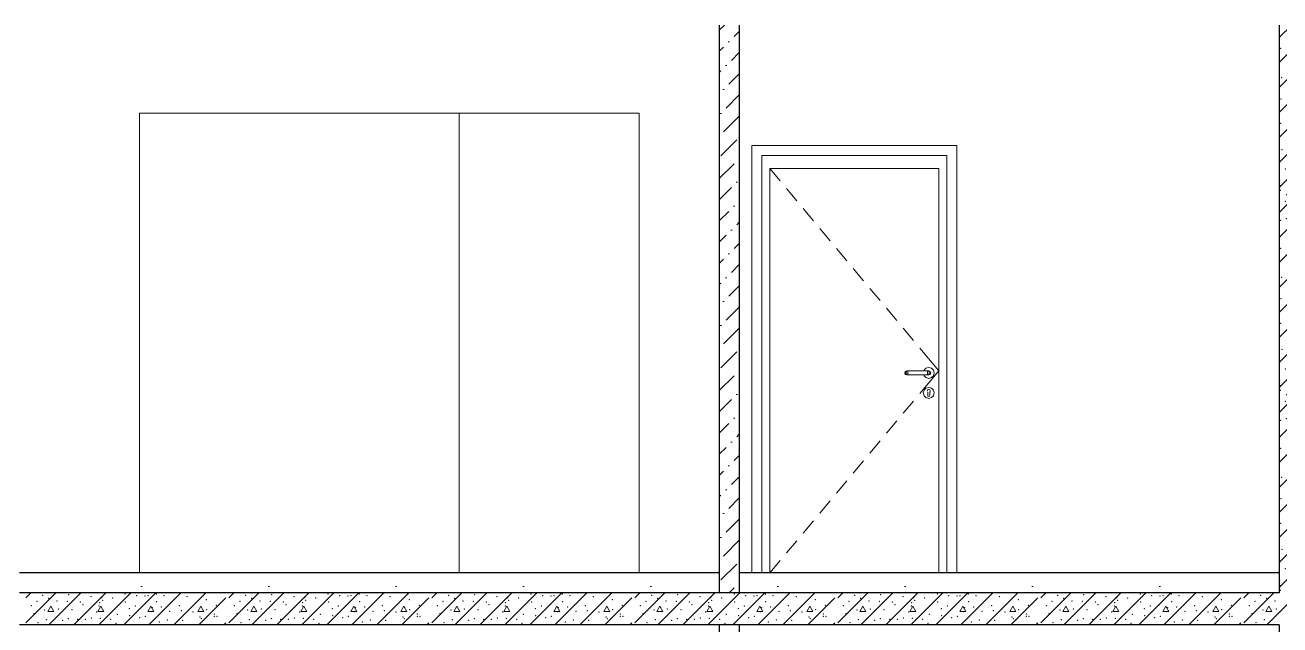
# Model space of a CAD drawing. Header units: millimetres. Extents: x 18162 to 7085488, y 72188 to 247925.
# Drawn here: x 4244242 to 4250516, y 122493 to 125493 of the extents above; entities that cross this region are included whole.
import ezdxf

# ---------------------------------------------------------------- set-up
doc = ezdxf.new("R2010")
doc.units = ezdxf.units.MM
doc.header["$MEASUREMENT"] = 0
doc.layers.add('Archicad Doors', color=7, linetype='Continuous')
doc.layers.add('Structural - Bearing', color=7, linetype='Continuous')
pattern_1 = [(45, (4294986.58, 104752.7), (-106.066, 106.066), [112.5, -37.5, 0, -37.5]), (45, (4294999.84, 104872.03), (-106.066, 106.066), [112.5, -37.5, 0, -37.5])]
pattern_2 = [(0, (4294986.6, 104752.7), (0, 1169.134), [73.125, -601.875]), (0, (4295324.1, 105337.3), (0, 1169.134), [73.125, -601.875]), (60, (4294986.6, 104752.7), (-1012.5, 584.567), [73.125, -601.875]), (60, (4295661.6, 104752.7), (-1012.5, 584.567), [73.125, -601.875]), (120, (4295059.7, 104752.7), (1012.5, 584.567), [73.125, -601.875]), (120, (4295734.7, 104752.7), (1012.5, 584.567), [73.125, -601.875]), (0, (4294986.58, 104865.2), (0, 225), [0, -225, 0, -337.5]), (45, (4295099.08, 104865.2), (-159.099, 159.099), [0, -168.75, 0, -281.25])]

# ---------------------------------------------------------------- blocks, each defined once
blk = doc.blocks.new('*X1319', base_point=(4294986.6, 104752.7))
at = {"layer": 'Structural - Bearing', "color": 7, "linetype": 'Continuous', "lineweight": 9}
for p, q in [((4250513.1, 125305), (4250700.8, 125492.7)), ((4250513.1, 125430), (4250575.8, 125492.7)), ((4250513.1, 125180), (4250713.1, 125380)), ((4250586.2, 125419.7), (4250571.3, 125393.7)), ((4250571.3, 125393.7), (4250601.3, 125393.7)), ((4250601.3, 125393.7), (4250586.2, 125419.7)), ((4250513.1, 125055), (4250713.1, 125255)), ((4250696, 125227), (4250711.2, 125253.1)), ((4250711.2, 125253.1), (4250713.1, 125249.7)), ((4250713.1, 125227), (4250696, 125227)), ((4250513.1, 124930), (4250713.1, 125130)), ((4250586.2, 125086.4), (4250571.3, 125060.3)), ((4250571.3, 125060.3), (4250601.3, 125060.4)), ((4250601.3, 125060.4), (4250586.2, 125086.4)), ((4250513.1, 124805), (4250713.1, 125005)), ((4250586.2, 124753), (4250713.1, 124880)), ((4250696, 124893.7), (4250711.2, 124919.7)), ((4250713.1, 124893.7), (4250696, 124893.7)), ((4250711.2, 124919.7), (4250713.1, 124916.3)), ((4250513.1, 124554.9), (4250711.2, 124753)), ((4250513.1, 124679.9), (4250586.2, 124753)), ((4250586.2, 124753), (4250571.3, 124727)), ((4250601.3, 124727), (4250586.2, 124753)), ((4250711.2, 124753), (4250713.1, 124755)), ((4250571.3, 124727), (4250601.3, 124727)), ((4250513.1, 124429.9), (4250713.1, 124629.9)), ((4250696, 124560.4), (4250711.2, 124586.4)), ((4250713.1, 124560.3), (4250696, 124560.4)), ((4250711.2, 124586.4), (4250713.1, 124583)), ((4250513.1, 124304.9), (4250713.1, 124504.9)), ((4250513.1, 124179.9), (4250713.1, 124379.9)), ((4250586.2, 124419.7), (4250571.3, 124393.7)), ((4250571.3, 124393.7), (4250601.3, 124393.7)), ((4250601.3, 124393.7), (4250586.2, 124419.7)), ((4250513.1, 124054.9), (4250713.1, 124254.9)), ((4250696, 124227), (4250711.2, 124253)), ((4250711.2, 124253), (4250713.1, 124249.7)), ((4250713.1, 124227), (4250696, 124227)), ((4250513.1, 123929.9), (4250713.1, 124129.9)), ((4250586.2, 124086.4), (4250571.3, 124060.3)), ((4250571.3, 124060.3), (4250601.3, 124060.4)), ((4250601.3, 124060.4), (4250586.2, 124086.4)), ((4250513.1, 123804.9), (4250713.1, 124004.9)), ((4250586.2, 123753), (4250713.1, 123879.9)), ((4250696, 123893.7), (4250711.2, 123919.7)), ((4250713.1, 123893.7), (4250696, 123893.7)), ((4250711.2, 123919.7), (4250713.1, 123916.3)), ((4250513.1, 123554.9), (4250711.2, 123753)), ((4250513.1, 123679.9), (4250586.2, 123753)), ((4250586.2, 123753), (4250571.3, 123727)), ((4250601.3, 123727), (4250586.2, 123753)), ((4250711.2, 123753), (4250713.1, 123754.9)), ((4250571.3, 123727), (4250601.3, 123727)), ((4250513.1, 123429.9), (4250713.1, 123629.9)), ((4250696, 123560.3), (4250711.2, 123586.4)), ((4250713.1, 123560.3), (4250696, 123560.3)), ((4250711.2, 123586.4), (4250713.1, 123583)), ((4250513.1, 123304.9), (4250713.1, 123504.9)), ((4250513.1, 123179.9), (4250713.1, 123379.9)), ((4250586.2, 123419.7), (4250571.3, 123393.6)), ((4250571.3, 123393.6), (4250601.3, 123393.7)), ((4250601.3, 123393.7), (4250586.2, 123419.7)), ((4250513.1, 123054.9), (4250713.1, 123254.9)), ((4250696, 123227), (4250711.2, 123253)), ((4250711.2, 123253), (4250713.1, 123249.6)), ((4250713.1, 123227), (4250696, 123227)), ((4250513.1, 122929.9), (4250713.1, 123129.9)), ((4250586.2, 123086.3), (4250571.3, 123060.3)), ((4250571.3, 123060.3), (4250601.3, 123060.3)), ((4250601.3, 123060.3), (4250586.2, 123086.3)), ((4250513.1, 122804.9), (4250713.1, 123004.9)), ((4250696, 122893.7), (4250711.2, 122919.7)), ((4250711.2, 122919.7), (4250713.1, 122916.3)), ((4250586.2, 122753), (4250713.1, 122879.9)), ((4250713.1, 122893.7), (4250696, 122893.7)), ((4250513.1, 122679.9), (4250586.2, 122753)), ((4250586.2, 122753), (4250571.3, 122727)), ((4250601.3, 122727), (4250586.2, 122753)), ((4250610.9, 122652.7), (4250711.2, 122753)), ((4250711.2, 122753), (4250713.1, 122754.9)), ((4250571.3, 122727), (4250601.3, 122727))]:
    blk.add_line(p, q, dxfattribs=at)
for p in [(4250570.1, 125443.4), (4250586.6, 125490.5), (4250659.8, 125486.8), (4250690.9, 125483.3), (4250520.9, 125375.9), (4250556.1, 125396.8), (4250595.7, 125368.3), (4250608.9, 125426.4), (4250665.5, 125372.4), (4250666.4, 125399.1), (4250675.4, 125399.9), (4250579.6, 125335), (4250618.4, 125324.3), (4250621.9, 125360.8), (4250695.1, 125329.8), (4250582.7, 125273.2), (4250665.6, 125288.9), (4250686.1, 125260.3), (4250525.5, 125230.5), (4250581.8, 125214), (4250629.1, 125202.1), (4250638.1, 125232.9), (4250665.6, 125180.5), (4250701.6, 125216.5), (4250702.1, 125184.8), (4250522.6, 125123.8), (4250557.5, 125116.7), (4250560.4, 125165.5), (4250658.1, 125126.8), (4250581.3, 125068.2), (4250603.4, 125096.8), (4250618.1, 125086.3), (4250689.3, 125106.3), (4250520.7, 125001.3), (4250647.4, 124997), (4250669.3, 125044.4), (4250694.6, 125041), (4250562.6, 124954.8), (4250575, 124939.4), (4250585.8, 124948.6), (4250698.9, 124927.2), (4250526.1, 124870.3), (4250612.1, 124911.6), (4250655.3, 124925.5), (4250587.3, 124818.8), (4250646.1, 124846.6), (4250669.4, 124858.8), (4250695.5, 124804.9), (4250544.1, 124773.2), (4250631.6, 124768.1), (4250514.9, 124714.9), (4250517.8, 124688.8), (4250572, 124678), (4250581.8, 124714.9), (4250641.1, 124714.9), (4250674.6, 124694.3), (4250518.3, 124666.3), (4250550.9, 124644.1), (4250595.7, 124663.1), (4250640.6, 124666.3), (4250661.7, 124633.8), (4250686.1, 124659.5), (4250543.3, 124611.2), (4250566.4, 124569.4), (4250608.9, 124607.3), (4250621.9, 124593.8), (4250690.9, 124557.5), (4250702.9, 124587.4), (4250704.8, 124603.8), (4250519.6, 124516.2), (4250548.4, 124524.3), (4250585.8, 124501.8), (4250586.6, 124490.5), (4250595.1, 124520.4), (4250632.9, 124521.4), (4250663, 124526.9), (4250709.3, 124525.6), (4250570.1, 124443.4), (4250608.9, 124426.4), (4250659.8, 124486.8), (4250690.9, 124483.3), (4250520.9, 124375.9), (4250556.1, 124396.8), (4250595.7, 124368.3), (4250665.5, 124372.3), (4250666.4, 124399), (4250675.4, 124399.9), (4250579.6, 124335), (4250618.4, 124324.3), (4250621.9, 124360.8), (4250695.1, 124329.8), (4250582.7, 124273.1), (4250665.6, 124288.8), (4250686.1, 124260.3), (4250525.5, 124230.5), (4250581.8, 124213.9), (4250629.1, 124202.1), (4250638.1, 124232.9), (4250665.6, 124180.5), (4250701.6, 124216.5), (4250702.1, 124184.8), (4250522.6, 124123.8), (4250557.5, 124116.6), (4250560.4, 124165.4), (4250658.1, 124126.8), (4250581.3, 124068.2), (4250603.4, 124096.8), (4250618.1, 124086.3), (4250689.3, 124106.2), (4250520.7, 124001.2), (4250647.4, 123997), (4250669.3, 124044.4), (4250694.6, 124041), (4250562.6, 123954.8), (4250575, 123939.3), (4250585.8, 123948.6), (4250655.3, 123925.4), (4250698.9, 123927.2), (4250526.1, 123870.3), (4250612.1, 123911.5), (4250587.3, 123818.8), (4250646.1, 123846.6), (4250669.4, 123858.8), (4250695.5, 123804.9), (4250544.1, 123773.2), (4250631.6, 123768), (4250514.9, 123714.9), (4250517.8, 123688.8), (4250572, 123678), (4250581.8, 123714.9), (4250641.1, 123714.9), (4250674.6, 123694.3), (4250518.3, 123666.2), (4250543.3, 123611.2), (4250550.9, 123644), (4250595.7, 123663), (4250640.6, 123666.2), (4250661.7, 123633.7), (4250686.1, 123659.5), (4250566.4, 123569.4), (4250608.9, 123607.3), (4250621.9, 123593.8), (4250690.9, 123557.5), (4250702.9, 123587.4), (4250704.8, 123603.8), (4250519.6, 123516.2), (4250548.4, 123524.3), (4250585.8, 123501.8), (4250586.6, 123490.5), (4250595.1, 123520.4), (4250632.9, 123521.4), (4250659.8, 123486.8), (4250663, 123526.9), (4250709.3, 123525.6), (4250570.1, 123443.4), (4250608.9, 123426.4), (4250690.9, 123483.3), (4250520.9, 123375.8), (4250556.1, 123396.8), (4250595.7, 123368.2), (4250621.9, 123360.7), (4250665.5, 123372.3), (4250666.4, 123399), (4250675.4, 123399.8), (4250579.6, 123334.9), (4250618.4, 123324.2), (4250695.1, 123329.8), (4250582.7, 123273.1), (4250665.6, 123288.8), (4250686.1, 123260.3), (4250525.5, 123230.5), (4250581.8, 123213.9), (4250629.1, 123202), (4250638.1, 123232.9), (4250665.6, 123180.4), (4250701.6, 123216.5), (4250702.1, 123184.7), (4250522.6, 123123.8), (4250557.5, 123116.6), (4250560.4, 123165.4), (4250658.1, 123126.8), (4250581.3, 123068.2), (4250603.4, 123096.7), (4250618.1, 123086.3), (4250689.3, 123106.2), (4250520.7, 123001.2), (4250647.4, 122996.9), (4250669.3, 123044.3), (4250694.6, 123040.9), (4250562.6, 122954.8), (4250575, 122939.3), (4250585.8, 122948.6), (4250655.3, 122925.4), (4250698.9, 122927.2), (4250526.1, 122870.3), (4250612.1, 122911.5), (4250669.4, 122858.7), (4250587.3, 122818.8), (4250646.1, 122846.6), (4250695.5, 122804.9), (4250544.1, 122773.2), (4250631.6, 122768), (4250514.9, 122714.9), (4250517.8, 122688.8), (4250572, 122677.9), (4250581.8, 122714.9), (4250641.1, 122714.9), (4250674.6, 122694.3), (4250518.3, 122666.2), (4250595.7, 122663), (4250640.6, 122666.2), (4250686.1, 122659.5)]:
    blk.add_point(p, dxfattribs=at)
blk = doc.blocks.new('*X1321', base_point=(4294986.6, 104752.7))
at = {"layer": 'Structural - Bearing', "color": 7, "linetype": 'Continuous', "lineweight": 9}
for p, q in [((4244245.4, 122628), (4244270.1, 122652.7)), ((4244245.4, 122503), (4244395.1, 122652.7)), ((4244360.1, 122492.7), (4244520.1, 122652.7)), ((4244485.1, 122492.7), (4244645.1, 122652.7)), ((4244610.1, 122492.7), (4244770.1, 122652.7)), ((4244735.1, 122492.7), (4244895.1, 122652.7)), ((4244860.1, 122492.7), (4245020.1, 122652.7)), ((4244985.1, 122492.7), (4245145.1, 122652.7)), ((4245110.1, 122492.7), (4245245.4, 122628)), ((4245260.5, 122628), (4245285.3, 122652.7)), ((4245260.5, 122503), (4245410.3, 122652.7)), ((4245375.3, 122492.7), (4245535.3, 122652.7)), ((4245500.3, 122492.7), (4245660.3, 122652.7)), ((4245625.3, 122492.7), (4245785.3, 122652.7)), ((4245750.3, 122492.7), (4245910.3, 122652.7)), ((4245875.3, 122492.7), (4246035.3, 122652.7)), ((4246000.3, 122492.7), (4246160.3, 122652.7)), ((4246125.3, 122492.7), (4246260.5, 122628)), ((4246275.7, 122628), (4246300.4, 122652.7)), ((4246275.7, 122503), (4246425.4, 122652.7)), ((4246390.4, 122492.7), (4246550.4, 122652.7)), ((4246515.4, 122492.7), (4246675.4, 122652.7)), ((4246640.4, 122492.7), (4246800.4, 122652.7)), ((4246765.4, 122492.7), (4246925.4, 122652.7)), ((4246890.4, 122492.7), (4247050.4, 122652.7)), ((4247015.4, 122492.7), (4247175.4, 122652.7)), ((4247140.4, 122492.7), (4247275.7, 122628)), ((4247290.8, 122628), (4247315.5, 122652.7)), ((4247290.8, 122503), (4247440.5, 122652.7)), ((4247405.5, 122492.7), (4247565.5, 122652.7)), ((4247530.5, 122492.7), (4247690.5, 122652.7)), ((4247655.5, 122492.7), (4247815.5, 122652.7)), ((4247780.5, 122492.7), (4247940.5, 122652.7)), ((4247905.5, 122492.7), (4248065.5, 122652.7)), ((4248030.5, 122492.7), (4248190.5, 122652.7)), ((4248155.5, 122492.7), (4248290.8, 122628)), ((4248305.9, 122628), (4248330.6, 122652.7)), ((4248305.9, 122503), (4248455.6, 122652.7)), ((4248420.6, 122492.7), (4248580.6, 122652.7)), ((4248545.6, 122492.7), (4248705.6, 122652.7)), ((4248670.6, 122492.7), (4248830.6, 122652.7)), ((4248795.6, 122492.7), (4248955.6, 122652.7)), ((4248920.6, 122492.7), (4249080.6, 122652.7)), ((4249045.6, 122492.7), (4249205.6, 122652.7)), ((4249170.6, 122492.7), (4249305.9, 122628)), ((4249321, 122628), (4249345.8, 122652.7)), ((4249321, 122503), (4249470.8, 122652.7)), ((4249435.8, 122492.7), (4249595.8, 122652.7)), ((4249560.8, 122492.7), (4249720.8, 122652.7)), ((4249685.8, 122492.7), (4249845.8, 122652.7)), ((4249810.8, 122492.7), (4249970.8, 122652.7)), ((4249935.8, 122492.7), (4250095.8, 122652.7)), ((4250060.8, 122492.7), (4250220.8, 122652.7)), ((4250185.8, 122492.7), (4250321, 122628)), ((4250336.2, 122628), (4250360.9, 122652.7)), ((4250336.2, 122503), (4250485.9, 122652.7)), ((4250450.9, 122492.7), (4250610.9, 122652.7)), ((4244355.3, 122560.3), (4244370.4, 122586.3)), ((4244385.3, 122560.3), (4244355.3, 122560.3)), ((4244370.4, 122586.3), (4244385.3, 122560.3)), ((4244605.3, 122560.3), (4244620.4, 122586.3)), ((4244635.3, 122560.3), (4244605.3, 122560.3)), ((4244620.4, 122586.3), (4244635.3, 122560.3)), ((4244855.3, 122560.3), (4244870.4, 122586.3)), ((4244885.3, 122560.3), (4244855.3, 122560.3)), ((4244870.4, 122586.3), (4244885.3, 122560.3)), ((4245105.3, 122560.3), (4245120.4, 122586.3)), ((4245135.3, 122560.3), (4245105.3, 122560.3)), ((4245120.4, 122586.3), (4245135.3, 122560.3)), ((4245370.4, 122560.3), (4245385.5, 122586.3)), ((4245400.4, 122560.3), (4245370.4, 122560.3)), ((4245385.5, 122586.3), (4245400.4, 122560.3)), ((4245620.4, 122560.3), (4245635.5, 122586.3)), ((4245650.4, 122560.3), (4245620.4, 122560.3)), ((4245635.5, 122586.3), (4245650.4, 122560.3)), ((4245870.4, 122560.3), (4245885.5, 122586.3)), ((4245900.4, 122560.3), (4245870.4, 122560.3)), ((4245885.5, 122586.3), (4245900.4, 122560.3)), ((4246120.4, 122560.3), (4246135.5, 122586.3)), ((4246150.4, 122560.3), (4246120.4, 122560.3)), ((4246135.5, 122586.3), (4246150.4, 122560.3)), ((4246385.5, 122560.3), (4246400.7, 122586.3)), ((4246415.6, 122560.3), (4246385.5, 122560.3)), ((4246400.7, 122586.3), (4246415.6, 122560.3)), ((4246635.5, 122560.3), (4246650.7, 122586.3)), ((4246665.6, 122560.3), (4246635.5, 122560.3)), ((4246650.7, 122586.3), (4246665.6, 122560.3)), ((4246885.5, 122560.3), (4246900.7, 122586.3)), ((4246915.6, 122560.3), (4246885.5, 122560.3)), ((4246900.7, 122586.3), (4246915.6, 122560.3)), ((4247135.5, 122560.3), (4247150.7, 122586.3)), ((4247165.6, 122560.3), (4247135.5, 122560.3)), ((4247150.7, 122586.3), (4247165.6, 122560.3)), ((4247400.7, 122560.3), (4247415.8, 122586.3)), ((4247430.7, 122560.3), (4247400.7, 122560.3)), ((4247415.8, 122586.3), (4247430.7, 122560.3)), ((4247650.7, 122560.3), (4247665.8, 122586.3)), ((4247680.7, 122560.3), (4247650.7, 122560.3)), ((4247665.8, 122586.3), (4247680.7, 122560.3)), ((4247900.7, 122560.3), (4247915.8, 122586.3)), ((4247930.7, 122560.3), (4247900.7, 122560.3)), ((4247915.8, 122586.3), (4247930.7, 122560.3)), ((4248150.7, 122560.3), (4248165.8, 122586.3)), ((4248180.7, 122560.3), (4248150.7, 122560.3)), ((4248165.8, 122586.3), (4248180.7, 122560.3)), ((4248415.8, 122560.3), (4248430.9, 122586.3)), ((4248445.8, 122560.3), (4248415.8, 122560.3)), ((4248430.9, 122586.3), (4248445.8, 122560.3)), ((4248665.8, 122560.3), (4248680.9, 122586.3)), ((4248695.8, 122560.3), (4248665.8, 122560.3)), ((4248680.9, 122586.3), (4248695.8, 122560.3)), ((4248915.8, 122560.3), (4248930.9, 122586.3)), ((4248945.8, 122560.3), (4248915.8, 122560.3)), ((4248930.9, 122586.3), (4248945.8, 122560.3)), ((4249165.8, 122560.3), (4249180.9, 122586.3)), ((4249195.8, 122560.3), (4249165.8, 122560.3)), ((4249180.9, 122586.3), (4249195.8, 122560.3)), ((4249430.9, 122560.3), (4249446, 122586.3)), ((4249460.9, 122560.3), (4249430.9, 122560.3)), ((4249446, 122586.3), (4249460.9, 122560.3)), ((4249680.9, 122560.3), (4249696, 122586.3)), ((4249710.9, 122560.3), (4249680.9, 122560.3)), ((4249696, 122586.3), (4249710.9, 122560.3)), ((4249930.9, 122560.3), (4249946, 122586.3)), ((4249960.9, 122560.3), (4249930.9, 122560.3)), ((4249946, 122586.3), (4249960.9, 122560.3)), ((4250180.9, 122560.3), (4250196, 122586.3)), ((4250210.9, 122560.3), (4250180.9, 122560.3)), ((4250196, 122586.3), (4250210.9, 122560.3)), ((4250446, 122560.3), (4250461.2, 122586.3)), ((4250476.1, 122560.3), (4250446, 122560.3)), ((4250461.2, 122586.3), (4250476.1, 122560.3)), ((4245235.1, 122492.7), (4245245.4, 122503)), ((4246250.3, 122492.7), (4246260.5, 122503)), ((4247265.4, 122492.7), (4247275.7, 122503)), ((4248280.5, 122492.7), (4248290.8, 122503)), ((4249295.6, 122492.7), (4249305.9, 122503)), ((4250310.8, 122492.7), (4250321, 122503))]:
    blk.add_line(p, q, dxfattribs=at)
for p in [(4244300.5, 122610.1), (4244330.1, 122640.2), (4244359.3, 122625.7), (4244400.8, 122611.5), (4244452.5, 122611.2), (4244460.2, 122644), (4244518.2, 122607.3), (4244570.9, 122633.7), (4244624.9, 122628.5), (4244629.9, 122615), (4244678.9, 122627), (4244742.1, 122647), (4244743.8, 122606.9), (4244798.9, 122638.9), (4244841.2, 122637.8), (4244856.7, 122639.3), (4244898.4, 122647.1), (4244899.1, 122608.5), (4244936.6, 122638.9), (4245052.1, 122634.7), (4245147.2, 122619.3), (4245315.6, 122610.1), (4245345.2, 122640.2), (4245374.4, 122625.7), (4245415.9, 122611.5), (4245467.6, 122611.2), (4245475.3, 122644), (4245533.3, 122607.3), (4245586, 122633.7), (4245640, 122628.5), (4245645.1, 122615), (4245694.1, 122627), (4245757.2, 122647), (4245759, 122606.9), (4245814, 122638.9), (4245856.3, 122637.8), (4245871.8, 122639.3), (4245913.5, 122647.1), (4245914.2, 122608.5), (4245951.8, 122638.9), (4246067.2, 122634.7), (4246162.3, 122619.3), (4246330.7, 122610.1), (4246360.4, 122640.2), (4246389.6, 122625.7), (4246431, 122611.5), (4246482.8, 122611.2), (4246490.4, 122644), (4246548.4, 122607.3), (4246601.2, 122633.7), (4246655.1, 122628.5), (4246660.2, 122615), (4246709.2, 122627), (4246772.3, 122647), (4246774.1, 122606.9), (4246829.1, 122638.9), (4246871.5, 122637.8), (4246886.9, 122639.3), (4246928.6, 122647.1), (4246929.3, 122608.5), (4246966.9, 122638.9), (4247082.4, 122634.7), (4247177.4, 122619.3), (4247345.9, 122610.1), (4247375.5, 122640.2), (4247404.7, 122625.7), (4247446.2, 122611.5), (4247497.9, 122611.2), (4247505.6, 122644), (4247563.6, 122607.3), (4247616.3, 122633.7), (4247670.2, 122628.5), (4247675.3, 122615), (4247724.3, 122627), (4247787.5, 122647), (4247789.2, 122606.9), (4247844.2, 122638.9), (4247886.6, 122637.8), (4247902, 122639.3), (4247943.8, 122647.1), (4247944.5, 122608.5), (4247982, 122638.9), (4248097.5, 122634.7), (4248192.6, 122619.3), (4248361, 122610.1), (4248390.6, 122640.2), (4248419.8, 122625.7), (4248461.3, 122611.5), (4248513, 122611.2), (4248520.7, 122644), (4248578.7, 122607.3), (4248631.4, 122633.7), (4248685.4, 122628.5), (4248690.4, 122615), (4248739.4, 122627), (4248802.6, 122647), (4248804.3, 122606.9), (4248859.4, 122638.9), (4248901.7, 122637.8), (4248917.2, 122639.3), (4248958.9, 122647.1), (4248959.6, 122608.5), (4248997.2, 122638.9), (4249112.6, 122634.7), (4249207.7, 122619.3), (4249376.1, 122610.1), (4249405.7, 122640.2), (4249434.9, 122625.7), (4249476.4, 122611.5), (4249528.1, 122611.2), (4249535.8, 122644), (4249593.8, 122607.3), (4249646.6, 122633.7), (4249700.5, 122628.5), (4249705.6, 122615), (4249754.6, 122627), (4249817.7, 122647), (4249819.5, 122606.9), (4249874.5, 122638.9), (4249916.8, 122637.8), (4249932.3, 122639.3), (4249974, 122647.1), (4249974.7, 122608.5), (4250012.3, 122638.9), (4250127.7, 122634.7), (4250222.8, 122619.3), (4250391.2, 122610.1), (4250420.9, 122640.2), (4250450.1, 122625.7), (4250491.5, 122611.5), (4244273.5, 122588.7), (4244286.4, 122548.2), (4244340.4, 122566.8), (4244408, 122572.6), (4244475.6, 122569.3), (4244531.1, 122593.8), (4244600.1, 122557.4), (4244612.1, 122587.4), (4244614, 122603.8), (4244691.3, 122573.9), (4244703.6, 122546.2), (4244762.8, 122573.2), (4244792.4, 122587.4), (4244833.6, 122591.2), (4244873.5, 122559), (4244878.7, 122579.6), (4244923.8, 122581.5), (4244965.5, 122560.3), (4245013.8, 122589.3), (4245023.4, 122564.6), (4245081.7, 122557.3), (4245149.1, 122569.3), (4245187.4, 122546.6), (4245198.1, 122591.2), (4245288.6, 122588.7), (4245301.6, 122548.2), (4245355.5, 122566.8), (4245423.1, 122572.6), (4245490.8, 122569.3), (4245546.2, 122593.8), (4245615.3, 122557.4), (4245627.3, 122587.4), (4245629.2, 122603.8), (4245706.4, 122573.9), (4245718.7, 122546.2), (4245777.9, 122573.2), (4245807.5, 122587.4), (4245848.8, 122591.2), (4245888.7, 122559), (4245893.8, 122579.6), (4245939, 122581.5), (4245980.6, 122560.3), (4246028.9, 122589.3), (4246038.5, 122564.6), (4246096.9, 122557.3), (4246164.3, 122569.3), (4246202.5, 122546.6), (4246213.2, 122591.2), (4246303.7, 122588.7), (4246316.7, 122548.2), (4246370.7, 122566.8), (4246438.3, 122572.6), (4246505.9, 122569.3), (4246561.4, 122593.8), (4246630.4, 122557.4), (4246642.4, 122587.4), (4246644.3, 122603.8), (4246721.6, 122573.9), (4246733.8, 122546.2), (4246793.1, 122573.2), (4246822.7, 122587.4), (4246863.9, 122591.2), (4246903.8, 122559), (4246909, 122579.6), (4246954.1, 122581.5), (4246995.7, 122560.3), (4247044, 122589.3), (4247053.7, 122564.6), (4247112, 122557.3), (4247179.4, 122569.3), (4247217.6, 122546.6), (4247228.3, 122591.2), (4247318.8, 122588.7), (4247331.8, 122548.2), (4247385.8, 122566.8), (4247453.4, 122572.6), (4247521, 122569.3), (4247576.5, 122593.8), (4247645.5, 122557.4), (4247657.5, 122587.4), (4247659.4, 122603.8), (4247736.7, 122573.9), (4247748.9, 122546.2), (4247808.2, 122573.2), (4247837.8, 122587.4), (4247879, 122591.2), (4247918.9, 122559), (4247924.1, 122579.6), (4247969.2, 122581.5), (4248010.8, 122560.3), (4248059.1, 122589.3), (4248068.8, 122564.6), (4248127.1, 122557.3), (4248194.5, 122569.3), (4248232.7, 122546.6), (4248243.4, 122591.2), (4248334, 122588.7), (4248346.9, 122548.2), (4248400.9, 122566.8), (4248468.5, 122572.6), (4248536.1, 122569.3), (4248591.6, 122593.8), (4248660.6, 122557.4), (4248672.6, 122587.4), (4248674.5, 122603.8), (4248751.8, 122573.9), (4248764.1, 122546.2), (4248823.3, 122573.2), (4248852.9, 122587.4), (4248894.1, 122591.2), (4248934.1, 122559), (4248939.2, 122579.6), (4248984.3, 122581.5), (4249026, 122560.3), (4249074.3, 122589.3), (4249083.9, 122564.6), (4249142.2, 122557.3), (4249209.6, 122569.3), (4249247.9, 122546.6), (4249258.6, 122591.2), (4249349.1, 122588.7), (4249362.1, 122548.2), (4249416, 122566.8), (4249483.7, 122572.6), (4249551.3, 122569.3), (4249606.8, 122593.8), (4249675.8, 122557.4), (4249687.8, 122587.4), (4249689.7, 122603.8), (4249766.9, 122573.9), (4249779.2, 122546.2), (4249838.4, 122573.2), (4249868, 122587.4), (4249909.3, 122591.2), (4249949.2, 122559), (4249954.3, 122579.6), (4249999.5, 122581.5), (4250041.1, 122560.3), (4250089.4, 122589.3), (4250099, 122564.6), (4250157.4, 122557.3), (4250224.8, 122569.3), (4250263, 122546.6), (4250273.7, 122591.2), (4250364.2, 122588.7), (4250377.2, 122548.2), (4250431.2, 122566.8), (4250498.8, 122572.6), (4244306.5, 122503.4), (4244347.9, 122518.8), (4244428.8, 122516.2), (4244457.6, 122524.3), (4244495.1, 122501.8), (4244504.3, 122520.4), (4244542.2, 122521.3), (4244572.2, 122526.8), (4244618.6, 122525.6), (4244669.7, 122520.1), (4244696.2, 122500.6), (4244764.5, 122538.1), (4244815.2, 122529.2), (4244842.8, 122535.3), (4244913, 122507.2), (4244952.5, 122517.3), (4245029.7, 122515.7), (4245115.6, 122532.6), (4245122.4, 122523.4), (4245187.5, 122534.8), (4245201.3, 122535.8), (4245321.6, 122503.4), (4245363.1, 122518.8), (4245444, 122516.2), (4245472.7, 122524.3), (4245510.2, 122501.8), (4245519.4, 122520.4), (4245557.3, 122521.3), (4245587.3, 122526.8), (4245633.7, 122525.6), (4245684.8, 122520.1), (4245711.4, 122500.6), (4245779.6, 122538.1), (4245830.4, 122529.2), (4245858, 122535.3), (4245928.2, 122507.2), (4245967.6, 122517.3), (4246044.9, 122515.7), (4246130.7, 122532.6), (4246137.6, 122523.4), (4246202.6, 122534.8), (4246216.4, 122535.8), (4246336.8, 122503.4), (4246378.2, 122518.8), (4246459.1, 122516.2), (4246487.9, 122524.3), (4246525.3, 122501.8), (4246534.6, 122520.4), (4246572.4, 122521.3), (4246602.5, 122526.8), (4246648.8, 122525.6), (4246699.9, 122520.1), (4246726.5, 122500.6), (4246794.8, 122538.1), (4246845.5, 122529.2), (4246873.1, 122535.3), (4246943.3, 122507.2), (4246982.7, 122517.3), (4247060, 122515.7), (4247145.9, 122532.6), (4247152.7, 122523.4), (4247217.7, 122534.8), (4247231.5, 122535.8), (4247351.9, 122503.4), (4247393.3, 122518.8), (4247474.2, 122516.2), (4247503, 122524.3), (4247540.4, 122501.8), (4247549.7, 122520.4), (4247587.5, 122521.3), (4247617.6, 122526.8), (4247663.9, 122525.6), (4247715, 122520.1), (4247741.6, 122500.6), (4247809.9, 122538.1), (4247860.6, 122529.2), (4247888.2, 122535.3), (4247958.4, 122507.2), (4247997.8, 122517.3), (4248075.1, 122515.7), (4248161, 122532.6), (4248167.8, 122523.4), (4248232.9, 122534.8), (4248246.6, 122535.8), (4248367, 122503.4), (4248408.5, 122518.8), (4248489.3, 122516.2), (4248518.1, 122524.3), (4248555.6, 122501.8), (4248564.8, 122520.4), (4248602.7, 122521.3), (4248632.7, 122526.8), (4248679.1, 122525.6), (4248730.2, 122520.1), (4248756.8, 122500.6), (4248825, 122538.1), (4248875.7, 122529.2), (4248903.4, 122535.3), (4248973.5, 122507.2), (4249013, 122517.3), (4249090.2, 122515.7), (4249176.1, 122532.6), (4249183, 122523.4), (4249248, 122534.8), (4249261.8, 122535.8), (4249382.2, 122503.4), (4249423.6, 122518.8), (4249504.5, 122516.2), (4249533.2, 122524.3), (4249570.7, 122501.8), (4249580, 122520.4), (4249617.8, 122521.3), (4249647.8, 122526.8), (4249694.2, 122525.6), (4249745.3, 122520.1), (4249771.9, 122500.6), (4249840.1, 122538.1), (4249890.9, 122529.2), (4249918.5, 122535.3), (4249988.7, 122507.2), (4250028.1, 122517.3), (4250105.4, 122515.7), (4250191.2, 122532.6), (4250198.1, 122523.4), (4250263.1, 122534.8), (4250276.9, 122535.8), (4250397.3, 122503.4), (4250438.7, 122518.8)]:
    blk.add_point(p, dxfattribs=at)

msp = doc.modelspace()

# ---------------------------------------------------------------- hatches: boundary and pattern name
at = {"layer": 'Structural - Bearing', "linetype": 'Continuous', "lineweight": 9}
h = msp.add_hatch(dxfattribs=at)
h.set_pattern_fill('Dot___Dashed_0003', style=0, pattern_type=2)
h.set_pattern_definition(pattern_1)
h.paths.add_polyline_path([(4247813.1, 125492.7), (4247713.1, 125492.7), (4247713.1, 122652.7), (4247813.1, 122652.7)])
h = msp.add_hatch(dxfattribs=at)
h.set_pattern_fill('Lightweight_Concrete_0003', style=0, pattern_type=2)
h.set_pattern_definition(pattern_2)
h.paths.add_polyline_path([(4244213.1, 122652.7), (4247713.1, 122652.7), (4247713.1, 122752.7), (4244213.1, 122752.7)])
h = msp.add_hatch(dxfattribs=at)
h.set_pattern_fill('Lightweight_Concrete_0003', style=0, pattern_type=2)
h.set_pattern_definition(pattern_2)
h.paths.add_polyline_path([(4247813.1, 122652.7), (4250513.1, 122652.7), (4250513.1, 122752.7), (4247813.1, 122752.7)])
h = msp.add_hatch(dxfattribs=at)
h.set_pattern_fill('Dot___Dashed_0003', style=0, pattern_type=2)
h.set_pattern_definition(pattern_1)
h.paths.add_polyline_path([(4247813.1, 122492.7), (4247713.1, 122492.7), (4247713.1, 119652.7), (4247813.1, 119652.7)])

# ---------------------------------------------------------------- linework, layer by layer
at = {"layer": 'Archicad Doors', "color": 7, "linetype": 'Continuous', "lineweight": 9}
for p, q in [((4244813.1, 122752.7), (4244813.1, 125052.7)), ((4244813.1, 125052.7), (4247313.1, 125052.7)), ((4247313.1, 125052.7), (4247313.1, 122752.7)), ((4247876.1, 122752.7), (4247876.1, 124889.7)), ((4247876.1, 124889.7), (4248900.1, 124889.7)), ((4248900.1, 124889.7), (4248900.1, 122752.7)), ((4247926.1, 124839.7), (4247926.1, 122752.7)), ((4248850.1, 124839.7), (4247926.1, 124839.7)), ((4248850.1, 122752.7), (4248850.1, 124839.7)), ((4247966.1, 124774.7), (4248017.4, 124713.3)), ((4248810.1, 124774.7), (4247966.1, 124774.7)), ((4247966.1, 124774.7), (4247966.1, 122752.7)), ((4248810.1, 122752.7), (4248810.1, 124774.7)), ((4248049.4, 124674.9), (4248100.7, 124613.5)), ((4248132.7, 124575.1), (4248184, 124513.7)), ((4248216, 124475.3), (4248267.3, 124413.9)), ((4248299.3, 124375.5), (4248350.6, 124314.1)), ((4248382.7, 124275.7), (4248433.9, 124214.3)), ((4248466, 124175.9), (4248517.2, 124114.5)), ((4248549.3, 124076.1), (4248600.5, 124014.7)), ((4248632.6, 123976.3), (4248683.9, 123914.9)), ((4248715.9, 123876.5), (4248758.8, 123825.1)), ((4248758.8, 123825.1), (4248810.1, 123763.7)), ((4248643, 123759.8), (4248640.1, 123752.7)), ((4248640.1, 123752.7), (4248643, 123745.6)), ((4248644.6, 123759.8), (4248641.8, 123752.7)), ((4248641.8, 123752.7), (4248644.6, 123745.6)), ((4248650.1, 123762.7), (4248643, 123759.8)), ((4248643, 123745.6), (4248650.1, 123742.7)), ((4248649.4, 123759.8), (4248647.3, 123752.7)), ((4248647.3, 123752.7), (4248649.4, 123745.6)), ((4248651.2, 123762.7), (4248650.1, 123762.7)), ((4248651.2, 123742.7), (4248650.1, 123742.7)), ((4248654.5, 123762.7), (4248651.2, 123762.7)), ((4248654.5, 123742.7), (4248651.2, 123742.7)), ((4248659.4, 123762.7), (4248654.5, 123762.7)), ((4248659.4, 123742.7), (4248654.5, 123742.7)), ((4248656.6, 123759.8), (4248655.5, 123752.7)), ((4248655.5, 123752.7), (4248656.6, 123745.6)), ((4248665.1, 123762.7), (4248659.4, 123762.7)), ((4248665.1, 123742.7), (4248659.4, 123742.7)), ((4248745.1, 123762.7), (4248665.1, 123762.7)), ((4248745.1, 123742.7), (4248665.1, 123742.7)), ((4248735.8, 123762.7), (4248736.7, 123766.2)), ((4248736.7, 123739.2), (4248735.8, 123742.7)), ((4248736.7, 123766.2), (4248746.6, 123776.1)), ((4248746.6, 123729.3), (4248736.7, 123739.2)), ((4248750.8, 123762.7), (4248745.1, 123762.7)), ((4248750.8, 123742.7), (4248745.1, 123742.7)), ((4248746.6, 123776.1), (4248760.1, 123779.7)), ((4248755.7, 123762.7), (4248750.8, 123762.7)), ((4248755.7, 123742.7), (4248750.8, 123742.7)), ((4248753.6, 123759.8), (4248754.7, 123752.7)), ((4248754.7, 123752.7), (4248753.6, 123745.6)), ((4248759, 123762.7), (4248755.7, 123762.7)), ((4248759, 123742.7), (4248755.7, 123742.7)), ((4248758.8, 123702.3), (4248810.1, 123763.7)), ((4248760.1, 123762.7), (4248759, 123762.7)), ((4248760.1, 123742.7), (4248759, 123742.7)), ((4248760.1, 123779.7), (4248773.6, 123776.1)), ((4248760.1, 123762.7), (4248767.2, 123759.8)), ((4248767.2, 123745.6), (4248760.1, 123742.7)), ((4248760.8, 123759.8), (4248762.9, 123752.7)), ((4248762.9, 123752.7), (4248760.8, 123745.6)), ((4248765.6, 123759.8), (4248768.4, 123752.7)), ((4248768.4, 123752.7), (4248765.6, 123745.6)), ((4248767.2, 123759.8), (4248770.1, 123752.7)), ((4248770.1, 123752.7), (4248767.2, 123745.6)), ((4248773.6, 123776.1), (4248783.5, 123766.2)), ((4248783.5, 123739.2), (4248773.6, 123729.3)), ((4248783.5, 123766.2), (4248787.1, 123752.7)), ((4248787.1, 123752.7), (4248783.5, 123739.2)), ((4248715.9, 123650.9), (4248758.8, 123702.3)), ((4248736.7, 123666.2), (4248746.6, 123676.1)), ((4248760.1, 123725.7), (4248746.6, 123729.3)), ((4248746.6, 123676.1), (4248760.1, 123679.7)), ((4248773.6, 123729.3), (4248760.1, 123725.7)), ((4248760.1, 123679.7), (4248773.6, 123676.1)), ((4248773.6, 123676.1), (4248783.5, 123666.2)), ((4248632.6, 123551.1), (4248683.9, 123612.5)), ((4248733.1, 123652.7), (4248736.7, 123666.2)), ((4248736.7, 123639.2), (4248733.1, 123652.7)), ((4248746.6, 123629.3), (4248736.7, 123639.2)), ((4248760.1, 123625.7), (4248746.6, 123629.3)), ((4248752.6, 123662.4), (4248753.4, 123664.3)), ((4248753.4, 123664.3), (4248754.7, 123667.8)), ((4248754.7, 123667.8), (4248760.1, 123670.1)), ((4248755.1, 123655.6), (4248755.1, 123657.1)), ((4248755.1, 123655.6), (4248755.1, 123652.7)), ((4248755.1, 123652.7), (4248755.1, 123649.8)), ((4248755.1, 123649.8), (4248755.1, 123644)), ((4248755.1, 123644), (4248755.1, 123640.2)), ((4248756.6, 123636.7), (4248755.1, 123640.2)), ((4248760.1, 123635.2), (4248756.6, 123636.7)), ((4248760.1, 123670.1), (4248765.5, 123667.8)), ((4248763.6, 123636.7), (4248760.1, 123635.2)), ((4248773.6, 123629.3), (4248760.1, 123625.7)), ((4248765.1, 123640.2), (4248763.6, 123636.7)), ((4248767.6, 123662.4), (4248765.1, 123657.1)), ((4248765.1, 123657.1), (4248765.1, 123655.6)), ((4248765.1, 123655.6), (4248765.1, 123652.7)), ((4248765.1, 123652.7), (4248765.1, 123649.8)), ((4248765.1, 123649.8), (4248765.1, 123644)), ((4248765.1, 123644), (4248765.1, 123640.2)), ((4248765.5, 123667.8), (4248766.8, 123664.3)), ((4248766.8, 123664.3), (4248767.6, 123662.4)), ((4248783.5, 123639.2), (4248773.6, 123629.3)), ((4248783.5, 123666.2), (4248787.1, 123652.7)), ((4248787.1, 123652.7), (4248783.5, 123639.2)), ((4248549.3, 123451.3), (4248600.5, 123512.7)), ((4248466, 123351.5), (4248517.2, 123412.9)), ((4248382.7, 123251.7), (4248433.9, 123313.1)), ((4248299.3, 123151.9), (4248350.6, 123213.3)), ((4248216, 123052.1), (4248267.3, 123113.5)), ((4248132.7, 122952.3), (4248184, 123013.7)), ((4248049.4, 122852.5), (4248100.7, 122913.9)), ((4247966.1, 122752.7), (4248017.4, 122814.1))]:
    msp.add_line(p, q, dxfattribs=at)
at = {"layer": 'Structural - Bearing', "color": 7, "linetype": 'Continuous', "lineweight": 25}
for p, q in [((4247713.1, 125492.7), (4247713.1, 122752.7)), ((4247813.1, 125492.7), (4247813.1, 122752.7)), ((4250513.1, 125492.7), (4250513.1, 122752.7)), ((4247713.1, 122752.7), (4244213.1, 122752.7)), ((4247713.1, 122752.7), (4247713.1, 122652.7)), ((4247813.1, 122752.7), (4247813.1, 122652.7)), ((4250513.1, 122752.7), (4247813.1, 122752.7)), ((4250513.1, 122752.7), (4250513.1, 122652.7)), ((4247713.1, 122492.7), (4244213.1, 122492.7)), ((4247713.1, 122492.7), (4247713.1, 119752.7)), ((4247813.1, 122492.7), (4247713.1, 122492.7)), ((4247813.1, 122492.7), (4247813.1, 119752.7)), ((4250513.1, 122492.7), (4247813.1, 122492.7)), ((4250513.1, 122492.7), (4250513.1, 119752.7))]:
    msp.add_line(p, q, dxfattribs=at)
at = {"layer": 'Structural - Bearing', "color": 7, "linetype": 'Continuous', "lineweight": 9}
msp.add_line((4246413.1, 122752.7), (4246413.1, 125052.7), dxfattribs=at)
at = {"layer": 'Structural - Bearing', "color": 7, "linetype": 'Continuous', "lineweight": 25, "flags": 128}
msp.add_lwpolyline([(4250513.1, 122652.7), (4247813.1, 122652.7), (4247713.1, 122652.7), (4244213.1, 122652.7)], dxfattribs=at)

# ---------------------------------------------------------------- block references
at = {"layer": 'Structural - Bearing', "lineweight": 0}
for name in ['*X1319', '*X1321']:
    msp.add_blockref(name, (4294986.6, 104752.7), dxfattribs=at)

doc.saveas('drawing.dxf')
